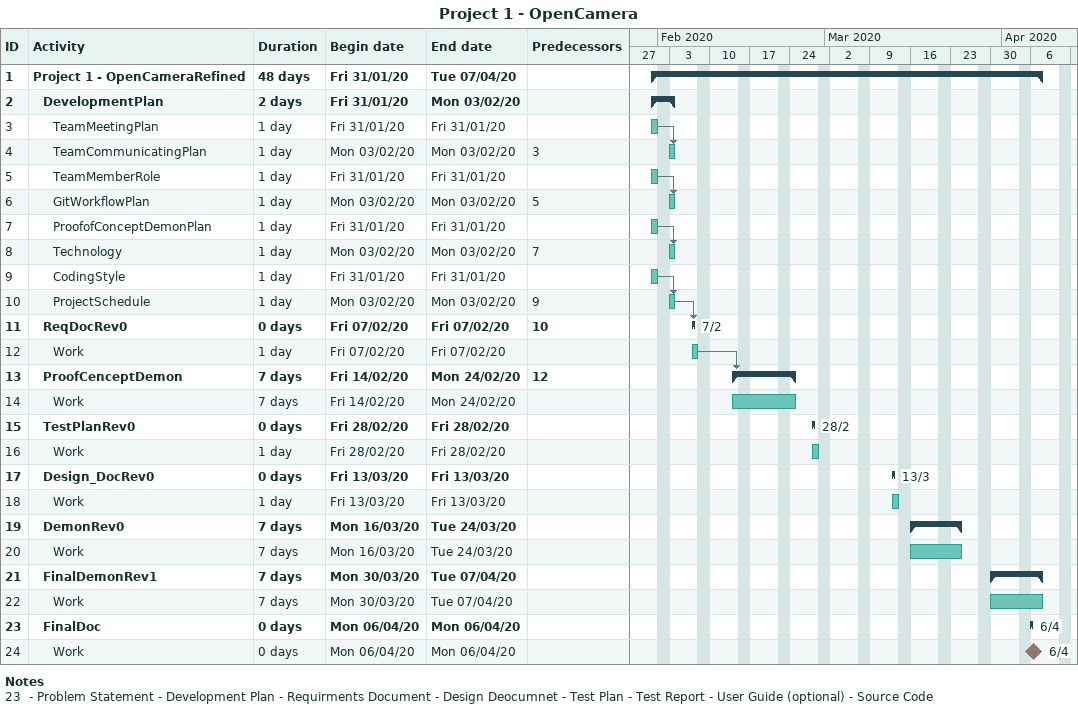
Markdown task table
Project 1 - OpenCamera

| ID | Level | Task | Duration | Start | Finish | Predecessors |
|---|---|---|---|---|---|---|
| 1 | 1 | **Project 1 - OpenCameraRefined** | 48d | 2020-01-31 | 2020-04-07 |  |
| 2 | 2 | **DevelopmentPlan** | 2d | 2020-01-31 | 2020-02-03 |  |
| 3 | 3 | TeamMeetingPlan | 1d | 2020-01-31 | 2020-01-31 |  |
| 4 | 3 | TeamCommunicatingPlan | 1d | 2020-02-03 | 2020-02-03 | 3 |
| 5 | 3 | TeamMemberRole | 1d | 2020-01-31 | 2020-01-31 |  |
| 6 | 3 | GitWorkflowPlan | 1d | 2020-02-03 | 2020-02-03 | 5 |
| 7 | 3 | ProofofConceptDemonPlan | 1d | 2020-01-31 | 2020-01-31 |  |
| 8 | 3 | Technology | 1d | 2020-02-03 | 2020-02-03 | 7 |
| 9 | 3 | CodingStyle | 1d | 2020-01-31 | 2020-01-31 |  |
| 10 | 3 | ProjectSchedule | 1d | 2020-02-03 | 2020-02-03 | 9 |
| 11 | 2 | **ReqDocRev0** | 0d | 2020-02-07 | 2020-02-07 | 10 |
| 12 | 3 | Work | 1d | 2020-02-07 | 2020-02-07 |  |
| 13 | 2 | **ProofCenceptDemon** | 7d | 2020-02-14 | 2020-02-24 | 12 |
| 14 | 3 | Work | 7d | 2020-02-14 | 2020-02-24 |  |
| 15 | 2 | **TestPlanRev0** | 0d | 2020-02-28 | 2020-02-28 |  |
| 16 | 3 | Work | 1d | 2020-02-28 | 2020-02-28 |  |
| 17 | 2 | **Design_DocRev0** | 0d | 2020-03-13 | 2020-03-13 |  |
| 18 | 3 | Work | 1d | 2020-03-13 | 2020-03-13 |  |
| 19 | 2 | **DemonRev0** | 7d | 2020-03-16 | 2020-03-24 |  |
| 20 | 3 | Work | 7d | 2020-03-16 | 2020-03-24 |  |
| 21 | 2 | **FinalDemonRev1** | 7d | 2020-03-30 | 2020-04-07 |  |
| 22 | 3 | Work | 7d | 2020-03-30 | 2020-04-07 |  |
| 23 | 2 | **FinalDoc** | 0d | 2020-04-06 | 2020-04-06 |  |
| 24 | 3 | Work | 0d | 2020-04-06 | 2020-04-06 |  |

Notes
- 23: - Problem Statement - Development Plan - Requirments Document - Design Deocumnet - Test Plan - Test Report - User Guide (optional) - Source Code
